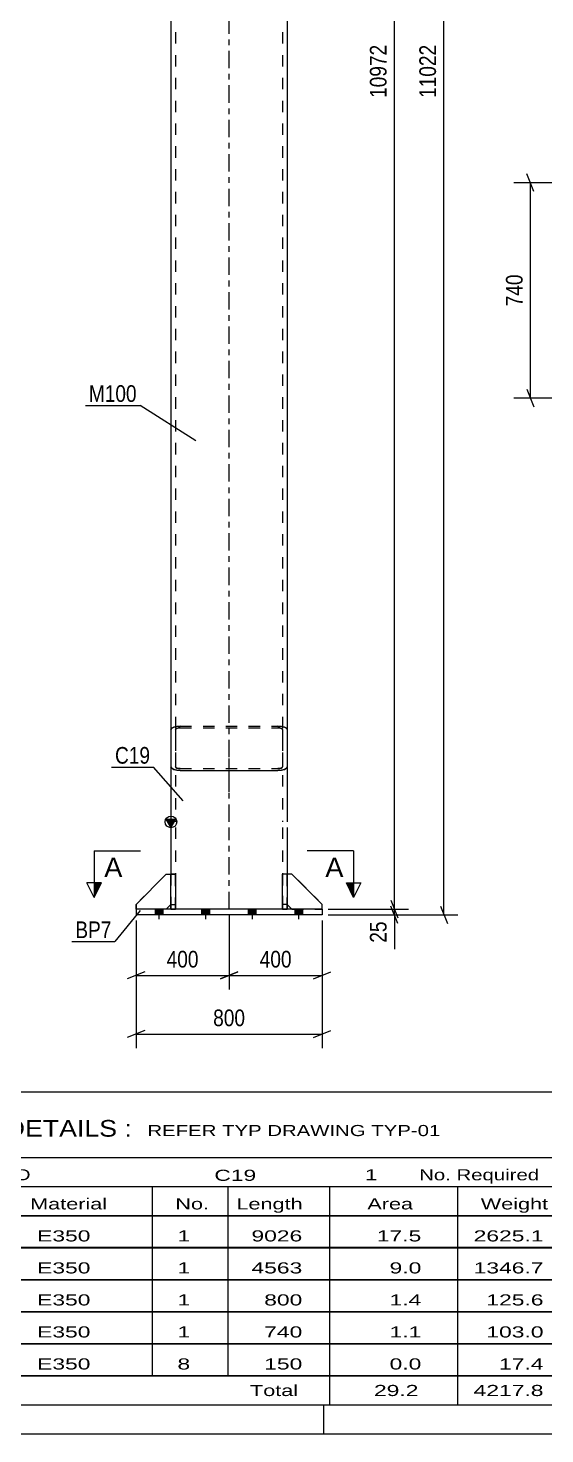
# Model space of a CAD drawing. Header units: millimetres. Extents: x 0 to 594, y 0 to 420.
# Drawn here: x 333.2 to 422, y 0 to 241.5 of the extents above; entities that cross this region are included whole.
import ezdxf

# ---------------------------------------------------------------- set-up
doc = ezdxf.new("R2010")
doc.units = ezdxf.units.MM
doc.linetypes.add('DXK_LINE_DOT2', pattern=[3.9198, 1.9599, -1.9599])
doc.linetypes.add('DXK_LINE_DOT3', pattern=[5.9187, 2.979, -0.9799, 0.9799, -0.9799])
doc.styles.add('Arial', font='ARIAL.TTF', dxfattribs={"height": 0.2})
doc.styles.add('Arial Narrow', font='ARIALN.TTF', dxfattribs={"height": 0.2})

# ---------------------------------------------------------------- blocks, each defined once
blk = doc.blocks.new('Unknown-708392216-1134')
at = {"color": 5, "linetype": 'Continuous'}
for p, q in [((5, 5), (589, 5)), ((384, 0), (384, 5)), ((0, 0), (594, 0))]:
    blk.add_line(p, q, dxfattribs=at)
blk = doc.blocks.new('Part-708392216-1978 - 1943')
at = {"linetype": 'Continuous'}
blk.add_hatch(color=2, dxfattribs=at).paths.add_polyline_path([(357.74, 104.23), (356.94, 105.63), (358.54, 105.63)])
at = {"color": 7, "linetype": 'DXK_LINE_DOT2'}
for p, q in [((357.87, 121.22), (357.74, 120.99)), ((357.74, 120.99), (357.74, 114.59)), ((358.21, 121.42), (357.87, 121.22)), ((358.73, 121.55), (358.21, 121.42)), ((358.54, 120.99), (358.61, 121.1)), ((358.54, 120.99), (358.54, 105.17)), ((358.61, 121.1), (358.78, 121.2)), ((359.34, 121.6), (358.73, 121.55)), ((358.78, 121.2), (359.04, 121.27)), ((359.04, 121.27), (359.34, 121.29)), ((359.34, 121.6), (376.14, 121.6)), ((359.34, 121.29), (376.14, 121.29)), ((376.76, 121.55), (376.14, 121.6)), ((376.14, 121.29), (376.45, 121.27)), ((376.45, 121.27), (376.71, 121.2)), ((376.71, 121.2), (376.88, 121.1)), ((377.28, 121.42), (376.76, 121.55)), ((376.88, 121.1), (376.94, 120.99)), ((376.94, 120.99), (376.94, 105.17)), ((377.62, 121.22), (377.28, 121.42)), ((377.74, 120.99), (377.62, 121.22)), ((377.74, 120.99), (377.74, 114.59)), ((358.61, 114.48), (358.54, 114.59)), ((358.78, 114.38), (358.61, 114.48)), ((359.04, 114.31), (358.78, 114.38)), ((359.34, 114.29), (359.04, 114.31)), ((359.34, 114.29), (376.14, 114.29)), ((376.45, 114.31), (376.14, 114.29)), ((376.71, 114.38), (376.45, 114.31)), ((376.88, 114.48), (376.71, 114.38)), ((376.94, 114.59), (376.88, 114.48)), ((358.54, 104.17), (358.54, 90.17)), ((376.94, 104.17), (376.94, 90.17)), ((357.74, 96.17), (357.74, 90.17)), ((377.74, 96.17), (377.74, 90.17)), ((377.74, 90.17), (357.74, 90.17))]:
    blk.add_line(p, q, dxfattribs=at)
at = {"color": 7, "linetype": 'DXK_LINE_DOT3'}
for p, q in [((367.74, 105.17), (367.74, 117.79)), ((367.74, 90.17), (367.74, 104.17))]:
    blk.add_line(p, q, dxfattribs=at)
at = {"color": 2, "linetype": 'Continuous'}
for p, q in [((357.74, 114.59), (357.74, 105.17)), ((357.74, 114.59), (357.87, 114.36)), ((357.87, 114.36), (358.21, 114.16)), ((358.21, 114.16), (358.73, 114.03)), ((358.73, 114.03), (359.34, 113.98)), ((359.34, 113.98), (376.14, 113.98)), ((376.14, 113.98), (376.76, 114.03)), ((376.76, 114.03), (377.28, 114.16)), ((377.28, 114.16), (377.62, 114.36)), ((377.62, 114.36), (377.74, 114.59)), ((377.74, 114.59), (377.74, 105.17)), ((357.74, 104.23), (356.94, 105.63)), ((356.94, 105.63), (358.54, 105.63)), ((358.54, 105.63), (357.74, 104.23)), ((357.74, 104.17), (357.74, 96.17)), ((377.74, 104.17), (377.74, 96.17))]:
    blk.add_line(p, q, dxfattribs=at)
blk.add_circle((357.74, 105.13), 1, dxfattribs=at)
blk = doc.blocks.new('Part-708392216-1950 - 1943')
at = {"color": 7, "linetype": 'DXK_LINE_DOT3'}
blk.add_line((367.74, 110.32), (367.74, 385.46), dxfattribs=at)
at = {"color": 2, "linetype": 'Continuous'}
for p, q in [((357.74, 377.99), (357.74, 114.59)), ((377.74, 377.99), (377.74, 114.59)), ((357.87, 114.36), (357.74, 114.59)), ((358.21, 114.16), (357.87, 114.36)), ((358.73, 114.03), (358.21, 114.16)), ((359.34, 113.98), (358.73, 114.03)), ((359.34, 113.98), (376.14, 113.98)), ((376.76, 114.03), (376.14, 113.98)), ((377.28, 114.16), (376.76, 114.03)), ((377.62, 114.36), (377.28, 114.16)), ((377.74, 114.59), (377.62, 114.36))]:
    blk.add_line(p, q, dxfattribs=at)
at = {"color": 7, "linetype": 'DXK_LINE_DOT2'}
for p, q in [((358.54, 377.99), (358.54, 114.59)), ((376.94, 377.99), (376.94, 114.59)), ((357.74, 120.99), (357.87, 121.22)), ((357.87, 121.22), (358.21, 121.42)), ((358.21, 121.42), (358.73, 121.55)), ((358.61, 121.1), (358.54, 120.99)), ((358.78, 121.2), (358.61, 121.1)), ((358.73, 121.55), (359.34, 121.6)), ((359.04, 121.27), (358.78, 121.2)), ((359.34, 121.29), (359.04, 121.27)), ((359.34, 121.6), (376.14, 121.6)), ((359.34, 121.29), (376.14, 121.29)), ((376.14, 121.6), (376.76, 121.55)), ((376.45, 121.27), (376.14, 121.29)), ((376.71, 121.2), (376.45, 121.27)), ((376.88, 121.1), (376.71, 121.2)), ((376.76, 121.55), (377.28, 121.42)), ((376.94, 120.99), (376.88, 121.1)), ((377.28, 121.42), (377.62, 121.22)), ((377.62, 121.22), (377.74, 120.99)), ((358.54, 114.59), (358.61, 114.48)), ((358.61, 114.48), (358.78, 114.38)), ((358.78, 114.38), (359.04, 114.31)), ((359.04, 114.31), (359.34, 114.29)), ((359.34, 114.29), (376.14, 114.29)), ((376.14, 114.29), (376.45, 114.31)), ((376.45, 114.31), (376.71, 114.38)), ((376.71, 114.38), (376.88, 114.48)), ((376.88, 114.48), (376.94, 114.59))]:
    blk.add_line(p, q, dxfattribs=at)
blk = doc.blocks.new('Bolt-708392216-1957 - 1943')
at = {"linetype": 'Continuous'}
for points in [[(355.08, 89.17), (356.4, 89.17), (356.4, 90.17), (355.08, 90.17)], [(355.08, 89.17), (356.4, 89.17), (356.4, 90.17), (355.08, 90.17)], [(355.08, 89.17), (356.4, 89.17), (356.4, 90.17), (355.08, 90.17)], [(355.08, 89.17), (356.4, 89.17), (356.4, 90.17), (355.08, 90.17)], [(363.08, 89.17), (364.4, 89.17), (364.4, 90.17), (363.08, 90.17)], [(363.08, 89.17), (364.4, 89.17), (364.4, 90.17), (363.08, 90.17)], [(371.08, 89.17), (372.4, 89.17), (372.4, 90.17), (371.08, 90.17)], [(371.08, 89.17), (372.4, 89.17), (372.4, 90.17), (371.08, 90.17)], [(379.08, 89.17), (380.4, 89.17), (380.4, 90.17), (379.08, 90.17)], [(379.08, 89.17), (380.4, 89.17), (380.4, 90.17), (379.08, 90.17)], [(379.08, 89.17), (380.4, 89.17), (380.4, 90.17), (379.08, 90.17)], [(379.08, 89.17), (380.4, 89.17), (380.4, 90.17), (379.08, 90.17)]]:
    blk.add_hatch(color=1, dxfattribs=at).paths.add_polyline_path(points)
at = {"color": 1, "linetype": 'Continuous'}
for p, q in [((355.08, 89.17), (355.08, 90.17)), ((355.08, 89.17), (355.08, 90.17)), ((355.08, 89.17), (355.08, 90.17)), ((355.08, 89.17), (355.08, 90.17)), ((355.74, 88.41), (355.74, 90.17)), ((355.74, 88.41), (355.74, 90.17)), ((355.74, 88.41), (355.74, 90.17)), ((355.74, 88.41), (355.74, 90.17)), ((356.4, 89.17), (356.4, 90.17)), ((356.4, 89.17), (356.4, 90.17)), ((356.4, 89.17), (356.4, 90.17)), ((356.4, 89.17), (356.4, 90.17)), ((363.08, 89.17), (363.08, 90.17)), ((363.08, 89.17), (363.08, 90.17)), ((363.74, 88.41), (363.74, 90.17)), ((363.74, 88.41), (363.74, 90.17)), ((364.4, 89.17), (364.4, 90.17)), ((364.4, 89.17), (364.4, 90.17)), ((371.08, 89.17), (371.08, 90.17)), ((371.08, 89.17), (371.08, 90.17)), ((371.74, 88.41), (371.74, 90.17)), ((371.74, 88.41), (371.74, 90.17)), ((372.4, 89.17), (372.4, 90.17)), ((372.4, 89.17), (372.4, 90.17)), ((379.08, 89.17), (379.08, 90.17)), ((379.08, 89.17), (379.08, 90.17)), ((379.08, 89.17), (379.08, 90.17)), ((379.08, 89.17), (379.08, 90.17)), ((379.74, 88.41), (379.74, 90.17)), ((379.74, 88.41), (379.74, 90.17)), ((379.74, 88.41), (379.74, 90.17)), ((379.74, 88.41), (379.74, 90.17)), ((380.4, 89.17), (380.4, 90.17)), ((380.4, 89.17), (380.4, 90.17)), ((380.4, 89.17), (380.4, 90.17)), ((380.4, 89.17), (380.4, 90.17))]:
    blk.add_line(p, q, dxfattribs=at)
blk = doc.blocks.new('Part-708392216-1964 - 1943')
at = {"color": 7, "linetype": 'DXK_LINE_DOT2'}
for p, q in [((351.74, 90.97), (356.94, 96.17)), ((356.94, 96.17), (357.74, 96.17)), ((357.74, 96.17), (357.74, 90.97)), ((351.74, 90.17), (351.74, 90.97)), ((356.94, 90.17), (351.74, 90.17)), ((357.74, 90.97), (356.94, 90.17))]:
    blk.add_line(p, q, dxfattribs=at)
blk = doc.blocks.new('Part-708392216-1965 - 1943')
at = {"color": 7, "linetype": 'DXK_LINE_DOT2'}
for p, q in [((376.94, 96.17), (376.94, 90.17)), ((377.74, 96.17), (376.94, 96.17)), ((377.74, 90.17), (377.74, 96.17)), ((377.74, 90.97), (376.94, 90.97)), ((376.94, 90.17), (377.74, 90.17))]:
    blk.add_line(p, q, dxfattribs=at)
blk = doc.blocks.new('Part-708392216-1966 - 1943')
at = {"color": 2, "linetype": 'Continuous'}
for p, q in [((378.54, 96.17), (377.74, 96.17)), ((378.54, 96.17), (383.74, 90.97)), ((377.74, 90.97), (378.54, 90.17)), ((383.74, 90.17), (383.74, 90.97))]:
    blk.add_line(p, q, dxfattribs=at)
at = {"color": 7, "linetype": 'DXK_LINE_DOT2'}
for p, q in [((377.74, 96.17), (377.74, 90.97)), ((378.54, 90.17), (383.74, 90.17))]:
    blk.add_line(p, q, dxfattribs=at)
blk = doc.blocks.new('Part-708392216-1967 - 1943')
at = {"color": 7, "linetype": 'DXK_LINE_DOT2'}
for p, q in [((357.74, 96.17), (357.74, 90.17)), ((358.54, 96.17), (357.74, 96.17)), ((358.54, 90.17), (358.54, 96.17)), ((357.74, 90.97), (358.54, 90.97)), ((357.74, 90.17), (358.54, 90.17))]:
    blk.add_line(p, q, dxfattribs=at)
blk = doc.blocks.new('Part-708392216-1968 - 1943')
at = {"color": 2, "linetype": 'Continuous'}
for p, q in [((351.74, 90.97), (356.94, 96.17)), ((356.94, 96.17), (357.74, 96.17)), ((351.74, 90.97), (351.74, 90.17)), ((357.74, 90.97), (356.94, 90.17))]:
    blk.add_line(p, q, dxfattribs=at)
at = {"color": 7, "linetype": 'DXK_LINE_DOT2'}
for p, q in [((357.74, 96.17), (357.74, 90.97)), ((356.94, 90.17), (351.74, 90.17))]:
    blk.add_line(p, q, dxfattribs=at)
blk = doc.blocks.new('Part-708392216-1973 - 1943')
at = {"color": 2, "linetype": 'Continuous'}
for p, q in [((383.74, 90.17), (351.74, 90.17)), ((351.74, 90.17), (351.74, 89.17)), ((383.74, 90.17), (383.74, 89.17)), ((383.74, 89.17), (351.74, 89.17))]:
    blk.add_line(p, q, dxfattribs=at)
blk = doc.blocks.new('Part-708392216-1979 - 1943')
at = {"color": 2, "linetype": 'Continuous'}
for p, q in [((376.94, 90.17), (376.94, 96.17)), ((377.74, 96.17), (376.94, 96.17)), ((377.74, 96.17), (377.74, 90.17)), ((377.74, 90.97), (376.94, 90.97)), ((377.74, 90.17), (376.94, 90.17))]:
    blk.add_line(p, q, dxfattribs=at)
blk = doc.blocks.new('Part-708392216-1980 - 1943')
at = {"color": 7, "linetype": 'DXK_LINE_DOT2'}
for p, q in [((378.54, 96.17), (377.74, 96.17)), ((377.74, 96.17), (377.74, 90.97)), ((383.74, 90.97), (378.54, 96.17)), ((377.74, 90.97), (378.54, 90.17)), ((378.54, 90.17), (383.74, 90.17)), ((383.74, 90.17), (383.74, 90.97))]:
    blk.add_line(p, q, dxfattribs=at)
blk = doc.blocks.new('Part-708392216-1981 - 1943')
at = {"color": 2, "linetype": 'Continuous'}
for p, q in [((357.74, 90.17), (357.74, 96.17)), ((357.74, 96.17), (358.54, 96.17)), ((358.54, 96.17), (358.54, 90.17)), ((357.74, 90.97), (358.54, 90.97)), ((358.54, 90.17), (357.74, 90.17))]:
    blk.add_line(p, q, dxfattribs=at)
blk = doc.blocks.new('StraightDimension-708392216-2632 - 2470')
at = {"color": 7, "linetype": 'Continuous'}
for p, q in [((437.86, 214.95), (416.69, 214.95)), ((420.14, 213.45), (418.94, 216.45)), ((419.54, 177.95), (419.54, 214.95)), ((418.94, 179.45), (420.14, 176.45)), ((437.86, 177.95), (416.69, 177.95))]:
    blk.add_line(p, q, dxfattribs=at)
at = {"color": 0}
blk.add_wipeout([(418.79, 199.79), (414.59, 199.79), (414.59, 193.11), (418.79, 193.11)], dxfattribs=at)
at = {"color": 3, "style": 'Arial Narrow'}
blk.add_text('740', height=2.863, rotation=90.0002, dxfattribs=at).set_placement((418.19, 193.71))
blk = doc.blocks.new('StraightDimension-708392216-2022 - 1943')
at = {"color": 7, "linetype": 'Continuous'}
for p, q in [((351.74, 88.17), (351.74, 76.37)), ((367.74, 89.17), (367.74, 76.37)), ((353.24, 79.37), (350.24, 78.17)), ((351.74, 78.77), (367.74, 78.77)), ((366.24, 78.17), (369.24, 79.37))]:
    blk.add_line(p, q, dxfattribs=at)
at = {"color": 0}
blk.add_wipeout([(363.09, 79.52), (363.09, 83.72), (356.4, 83.72), (356.4, 79.52)], dxfattribs=at)
at = {"color": 3, "style": 'Arial Narrow'}
blk.add_text('400', height=2.863, dxfattribs=at).set_placement((357, 80.12))
blk = doc.blocks.new('StraightDimension-708392216-2055 - 1943')
at = {"color": 7, "linetype": 'Continuous'}
for p, q in [((404.65, 89.17), (404.65, 378.99)), ((404.05, 90.67), (405.25, 87.67)), ((384.74, 89.17), (407.05, 89.17))]:
    blk.add_line(p, q, dxfattribs=at)
at = {"color": 0}
blk.add_wipeout([(403.9, 239.25), (399.7, 239.25), (399.7, 228.91), (403.9, 228.91)], dxfattribs=at)
at = {"color": 3, "style": 'Arial Narrow'}
blk.add_text('11022', height=2.863, rotation=90.0002, dxfattribs=at).set_placement((403.3, 229.51))
blk = doc.blocks.new('StraightDimension-708392216-2038 - 1943')
at = {"color": 7, "linetype": 'Continuous'}
for p, q in [((367.74, 89.17), (367.74, 76.37)), ((383.74, 88.17), (383.74, 76.37)), ((369.24, 79.37), (366.24, 78.17)), ((367.74, 78.77), (383.74, 78.77)), ((382.24, 78.17), (385.24, 79.37))]:
    blk.add_line(p, q, dxfattribs=at)
at = {"color": 0}
blk.add_wipeout([(379.09, 79.52), (379.09, 83.72), (372.4, 83.72), (372.4, 79.52)], dxfattribs=at)
at = {"color": 3, "style": 'Arial Narrow'}
blk.add_text('400', height=2.863, dxfattribs=at).set_placement((373, 80.12))
blk = doc.blocks.new('StraightDimension-708392216-2066 - 1943')
at = {"color": 7, "linetype": 'Continuous'}
for p, q in [((384.74, 90.17), (398.55, 90.17)), ((395.55, 91.67), (396.75, 88.67)), ((396.75, 87.67), (395.55, 90.67)), ((396.15, 89.17), (396.15, 90.17)), ((384.74, 89.17), (398.55, 89.17))]:
    blk.add_line(p, q, dxfattribs=at)
at = {"color": 0}
blk.add_wipeout([(395.4, 88.64), (391.2, 88.64), (391.2, 83.78), (395.4, 83.78)], dxfattribs=at)
at = {"color": 7, "linetype": 'Continuous'}
blk.add_line((396.15, 89.17), (396.15, 83.26), dxfattribs=at)
blk.add_line((396.15, 89.17), (396.15, 83.26), dxfattribs=at)
at = {"color": 3, "style": 'Arial Narrow'}
blk.add_text('25', height=2.863, rotation=90.0002, dxfattribs=at).set_placement((394.8, 84.38))
blk = doc.blocks.new('StraightDimension-708392216-2011 - 1943')
at = {"color": 7, "linetype": 'Continuous'}
for p, q in [((351.74, 88.17), (351.74, 66.29)), ((383.74, 88.17), (383.74, 66.29)), ((353.24, 69.29), (350.24, 68.09)), ((351.74, 68.69), (383.74, 68.69)), ((382.24, 68.09), (385.24, 69.29))]:
    blk.add_line(p, q, dxfattribs=at)
at = {"color": 0}
blk.add_wipeout([(371.09, 69.44), (371.09, 73.64), (364.4, 73.64), (364.4, 69.44)], dxfattribs=at)
at = {"color": 3, "style": 'Arial Narrow'}
blk.add_text('800', height=2.863, dxfattribs=at).set_placement((365, 70.04))
blk = doc.blocks.new('StraightDimension-708392216-2075 - 1943')
at = {"color": 7, "linetype": 'Continuous'}
for p, q in [((396.15, 90.17), (396.15, 377.99)), ((384.74, 90.17), (398.55, 90.17)), ((395.55, 91.67), (396.75, 88.67))]:
    blk.add_line(p, q, dxfattribs=at)
at = {"color": 0}
blk.add_wipeout([(395.4, 239.25), (391.2, 239.25), (391.2, 228.91), (395.4, 228.91)], dxfattribs=at)
at = {"color": 3, "style": 'Arial Narrow'}
blk.add_text('10972', height=2.863, rotation=90.0002, dxfattribs=at).set_placement((394.8, 229.51))
blk = doc.blocks.new('Unknown-708392216-5555')
at = {"color": 7, "linetype": 'Continuous'}
for p, q in [((269, 58.75), (429, 58.75)), ((269, 47.5), (269, 58.75)), ((429, 58.75), (429, 47.5)), ((269, 47.5), (429, 47.5)), ((269, 47.5), (269, 42.5)), ((429, 47.5), (429, 42.5)), ((269, 42.5), (429, 42.5)), ((269, 42.5), (269, 37.5)), ((293, 42.5), (293, 37.5)), ((328.5, 42.5), (328.5, 37.5)), ((354.5, 42.5), (354.5, 37.5)), ((367.5, 42.5), (367.5, 37.5)), ((385, 42.5), (385, 37.5)), ((407, 42.5), (407, 37.5)), ((429, 42.5), (429, 37.5)), ((269, 37.5), (429, 37.5)), ((269, 37.45), (269, 32.05)), ((269, 37.45), (429, 37.45)), ((293, 37.5), (293, 32)), ((328.5, 37.5), (328.5, 32)), ((354.5, 37.5), (354.5, 32)), ((367.5, 37.5), (367.5, 32)), ((385, 37.5), (385, 32)), ((407, 37.5), (407, 32)), ((429, 37.45), (429, 32.05)), ((269, 32.05), (429, 32.05)), ((269, 31.95), (269, 26.55)), ((269, 31.95), (429, 31.95)), ((293, 32), (293, 26.5)), ((328.5, 32), (328.5, 26.5)), ((354.5, 32), (354.5, 26.5)), ((367.5, 32), (367.5, 26.5)), ((385, 32), (385, 26.5)), ((407, 32), (407, 26.5)), ((429, 31.95), (429, 26.55)), ((269, 26.55), (429, 26.55)), ((269, 26.45), (269, 21.05)), ((269, 26.45), (429, 26.45)), ((293, 26.5), (293, 21)), ((328.5, 26.5), (328.5, 21)), ((354.5, 26.5), (354.5, 21)), ((367.5, 26.5), (367.5, 21)), ((385, 26.5), (385, 21)), ((407, 26.5), (407, 21)), ((429, 26.45), (429, 21.05)), ((269, 21.05), (429, 21.05)), ((269, 20.95), (269, 15.55)), ((269, 20.95), (429, 20.95)), ((293, 21), (293, 15.5)), ((328.5, 21), (328.5, 15.5)), ((354.5, 21), (354.5, 15.5)), ((367.5, 21), (367.5, 15.5)), ((385, 21), (385, 15.5)), ((407, 21), (407, 15.5)), ((429, 20.95), (429, 15.55)), ((269, 15.55), (429, 15.55)), ((269, 15.45), (269, 10.05)), ((269, 15.45), (429, 15.45)), ((293, 15.5), (293, 10)), ((328.5, 15.5), (328.5, 10)), ((354.5, 15.5), (354.5, 10)), ((367.5, 15.5), (367.5, 10)), ((385, 15.5), (385, 10)), ((407, 15.5), (407, 10)), ((429, 15.45), (429, 10.05)), ((269, 10.05), (429, 10.05)), ((269, 10), (429, 10)), ((269, 10), (269, 5)), ((385, 10), (385, 5)), ((407, 10), (407, 5)), ((429, 10), (429, 5)), ((269, 5), (429, 5))]:
    blk.add_line(p, q, dxfattribs=at)
at = {"color": 7, "style": 'Arial Narrow'}
for s, height, width, p in [('GENERAL NOTES & WELD DETAILS :', 2.8633, 1.4, (270.15, 51.06)), ('REFER TYP DRAWING TYP-01', 1.9089, 1.6, (353.7, 51.16)), ("MATERIAL LIST FOR ASSEMBLY MK'D", 1.9089, 1.6, (270.15, 43.56)), ('C19', 1.909, 1.794707, (365.2, 43.47)), ('1', 1.91, 1.794707, (391.08, 43.56)), ('No. Required', 1.9089, 1.6, (400.41, 43.56)), ('Mark', 1.909, 1.7, (270.34, 38.5)), ('Profile', 1.909, 1.7, (303.41, 38.5)), ('Material', 1.909, 1.7, (333.54, 38.56)), ('No.', 1.909, 1.7, (358.5, 38.56)), ('Length', 1.909, 1.7, (369, 38.56)), ('Area', 1.909, 1.7, (391.5, 38.56)), ('Weight', 1.909, 1.7, (411, 38.56))]:
    blk.add_text(s, height=height, dxfattribs=dict(at, width=width)).set_placement(p)
at = {"color": 7, "linetype": 'Continuous', "style": 'Arial Narrow'}
for s, height, width, p in [('M100', 1.909, 1.794707, (270.5, 33.06)), ('SHS500*20', 1.909, 1.794707, (295, 33.06)), ('E350', 1.909, 1.794707, (334.74, 33.06)), ('1', 1.91, 1.794707, (358.86, 33.06)), ('9026', 1.909, 1.794707, (371.58, 33.06)), ('17.5', 1.909, 1.794707, (393.13, 33.06)), ('2625.1', 1.909, 1.794707, (409.77, 33.06)), ('C19', 1.909, 1.794707, (270.5, 27.56)), ('SHS500*20', 1.909, 1.794707, (295, 27.56)), ('E350', 1.909, 1.794707, (334.74, 27.56)), ('1', 1.91, 1.794707, (358.86, 27.56)), ('4563', 1.909, 1.794707, (371.58, 27.56)), ('9.0', 1.909, 1.794707, (395.32, 27.56)), ('1346.7', 1.909, 1.794707, (409.77, 27.56)), ('BP7', 1.909, 1.794707, (270.5, 22.06)), ('PL25*800', 1.909, 1.794707, (295, 22.06)), ('E350', 1.909, 1.794707, (334.74, 22.06)), ('1', 1.91, 1.794707, (358.86, 22.06)), ('800', 1.909, 1.794707, (373.77, 22.06)), ('1.4', 1.909, 1.794707, (395.32, 22.06)), ('125.6', 1.909, 1.794707, (411.96, 22.06)), ('P28', 1.909, 1.794707, (270.5, 16.56)), ('PL25*709', 1.909, 1.794707, (295, 16.56)), ('E350', 1.909, 1.794707, (334.74, 16.56)), ('1', 1.91, 1.794707, (358.86, 16.56)), ('740', 1.909, 1.794707, (373.77, 16.56)), ('1.1', 1.909, 1.794707, (395.32, 16.56)), ('103.0', 1.909, 1.794707, (411.96, 16.56)), ('ST17', 1.909, 1.794707, (270.5, 11.06)), ('PL20*150', 1.909, 1.794707, (295, 11.06)), ('E350', 1.909, 1.794707, (334.74, 11.06)), ('8', 1.91, 1.794707, (358.86, 11.06)), ('150', 1.909, 1.794707, (373.77, 11.06)), ('0.0', 1.909, 1.794707, (395.32, 11.06)), ('17.4', 1.909, 1.794707, (414.14, 11.06)), ('Total', 1.909, 1.7, (371.33, 6.5)), ('29.2', 1.909, 1.794707, (392.64, 6.5)), ('4217.8', 1.909, 1.794707, (409.77, 6.5))]:
    blk.add_text(s, height=height, dxfattribs=dict(at, width=width)).set_placement(p)
blk = doc.blocks.new('Mark-708392216-1946 - 1943')
at = {"color": 0}
blk.add_wipeout([(351.86, 177.29), (351.86, 180.29), (343.63, 180.29), (343.63, 177.29)], dxfattribs=at)
blk.add_wipeout([(351.86, 177.29), (351.86, 180.29), (343.63, 180.29), (343.63, 177.29)], dxfattribs=at)
at = {"color": 30, "linetype": 'Continuous'}
for p in [(343.03, 176.69), (362.04, 170.6)]:
    blk.add_line(p, (352.46, 176.69), dxfattribs=at)
at = {"color": 3, "style": 'Arial Narrow'}
blk.add_text('M100', height=2.863, dxfattribs=at).set_placement((343.63, 177.29))
blk = doc.blocks.new('Mark-708392216-1969 - 1943')
at = {"color": 0}
blk.add_wipeout([(347.52, 85.17), (347.52, 88.17), (341.31, 88.17), (341.31, 85.17)], dxfattribs=at)
blk.add_wipeout([(347.52, 85.17), (347.52, 88.17), (341.31, 88.17), (341.31, 85.17)], dxfattribs=at)
at = {"color": 30, "linetype": 'Continuous'}
for p in [(352.44, 89.91), (340.71, 84.57)]:
    blk.add_line(p, (348.12, 84.57), dxfattribs=at)
at = {"color": 3, "style": 'Arial Narrow'}
blk.add_text('BP7', height=2.863, dxfattribs=at).set_placement((341.31, 85.17))
blk = doc.blocks.new('Mark-708392216-1974 - 1943')
at = {"color": 0}
blk.add_wipeout([(354.16, 115.14), (354.16, 118.14), (348.13, 118.14), (348.13, 115.14)], dxfattribs=at)
blk.add_wipeout([(354.16, 115.14), (354.16, 118.14), (348.13, 118.14), (348.13, 115.14)], dxfattribs=at)
at = {"color": 30, "linetype": 'Continuous'}
for p in [(347.53, 114.54), (359.82, 108.78)]:
    blk.add_line(p, (354.76, 114.54), dxfattribs=at)
at = {"color": 3, "style": 'Arial Narrow'}
blk.add_text('C19', height=2.863, dxfattribs=at).set_placement((348.13, 115.14))
blk = doc.blocks.new('SectionMark-708392216-2154 - 1943')
at = {"color": 6, "linetype": 'Continuous'}
for p, q in [((344.53, 100.17), (344.53, 92.17)), ((389.14, 100.17), (389.14, 92.17)), ((344.53, 92.17), (343.28, 94.67)), ((390.39, 94.67), (389.14, 92.17))]:
    blk.add_line(p, q, dxfattribs=at)
at = {"color": 0, "linetype": 'Continuous'}
for points in [[(349.39, 95.67), (349.39, 99.17), (346.28, 99.17), (346.28, 95.67)], [(387.39, 95.67), (387.39, 99.17), (384.28, 99.17), (384.28, 95.67)]]:
    blk.add_wipeout(points, dxfattribs=at)
at = {"linetype": 'Continuous'}
for points in [[(344.53, 94.67), (345.78, 94.67), (344.53, 92.17)], [(387.89, 94.67), (389.14, 94.67), (389.14, 92.17)]]:
    blk.add_hatch(color=6, dxfattribs=at).paths.add_polyline_path(points)
at = {"color": 6, "linetype": 'Continuous'}
for p, q in [((344.53, 100.17), (352.53, 100.17)), ((389.14, 100.17), (381.14, 100.17)), ((345.78, 94.67), (343.28, 94.67)), ((344.53, 92.17), (345.78, 94.67)), ((387.89, 94.67), (390.39, 94.67)), ((389.14, 92.17), (387.89, 94.67))]:
    blk.add_line(p, q, dxfattribs=at)
at = {"color": 3, "linetype": 'Continuous', "style": 'Arial'}
for p in [(346.28, 95.67), (384.28, 95.67)]:
    blk.add_text('A', height=3.34, dxfattribs=at).set_placement(p)

msp = doc.modelspace()

# ---------------------------------------------------------------- block references
for name in ['Unknown-708392216-1134', 'Part-708392216-1950 - 1943', 'Part-708392216-1978 - 1943', 'Part-708392216-1964 - 1943', 'Part-708392216-1968 - 1943', 'Part-708392216-1967 - 1943', 'Part-708392216-1981 - 1943', 'Part-708392216-1965 - 1943', 'Part-708392216-1979 - 1943', 'Part-708392216-1966 - 1943', 'Part-708392216-1980 - 1943', 'Part-708392216-1973 - 1943', 'Bolt-708392216-1957 - 1943', 'Unknown-708392216-5555']:
    msp.add_blockref(name, (0, 0))

# ---------------------------------------------------------------- next in the draw order: block references
for name in ['StraightDimension-708392216-2055 - 1943', 'StraightDimension-708392216-2632 - 2470', 'Mark-708392216-1946 - 1943', 'Mark-708392216-1974 - 1943', 'StraightDimension-708392216-2022 - 1943']:
    msp.add_blockref(name, (0, 0))

# ---------------------------------------------------------------- next in the draw order: block references
msp.add_blockref('StraightDimension-708392216-2038 - 1943', (0, 0))

# ---------------------------------------------------------------- next in the draw order: block references
msp.add_blockref('StraightDimension-708392216-2066 - 1943', (0, 0))

# ---------------------------------------------------------------- next in the draw order: block references
msp.add_blockref('StraightDimension-708392216-2011 - 1943', (0, 0))

# ---------------------------------------------------------------- next in the draw order: block references
for name in ['StraightDimension-708392216-2075 - 1943', 'Mark-708392216-1969 - 1943']:
    msp.add_blockref(name, (0, 0))

# ---------------------------------------------------------------- next in the draw order: block references
msp.add_blockref('SectionMark-708392216-2154 - 1943', (0, 0))

doc.saveas('drawing.dxf')
